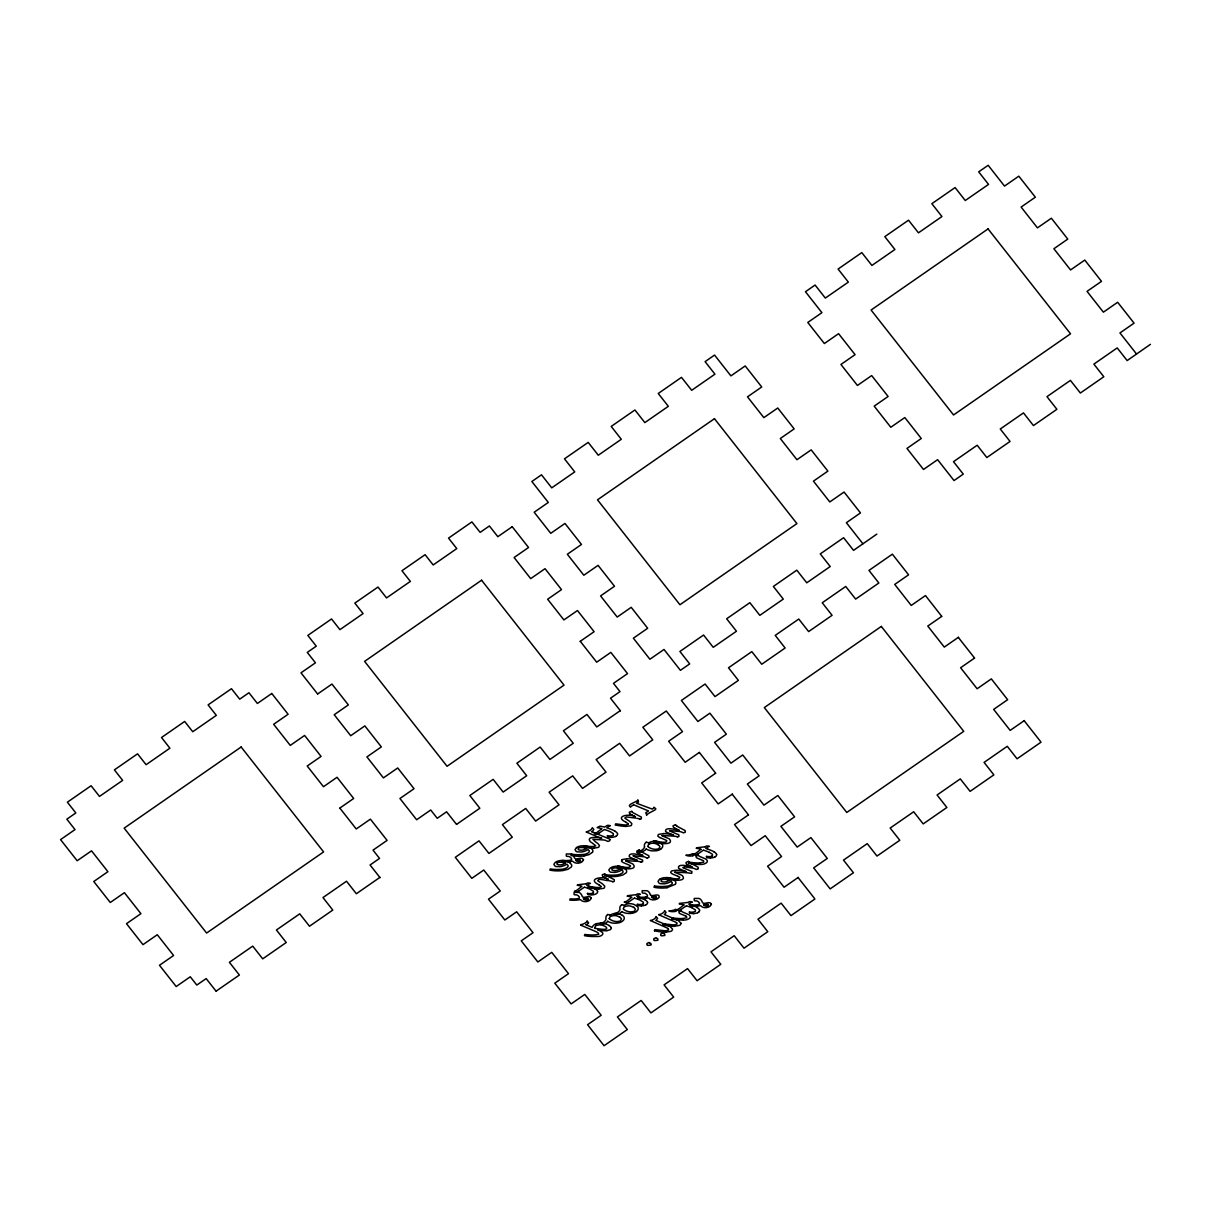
<?xml version="1.0" encoding="UTF-8"?>
<svg xmlns="http://www.w3.org/2000/svg" width="1211" height="1211" viewBox="0 0 1211 1211"><rect width="100%" height="100%" fill="white"/><g stroke="black" fill="none" stroke-linecap="round" stroke-linejoin="round"><path stroke-width="1.5" d="M654.47 930.865L654.757 929.639L664.521 930.729A12.413 11.368 -15.1 0 0 666.277 930.714L668.608 929.897L668.139 928.61M662.932 925.007L663.204 923.781L672.968 924.871A12.413 11.368 -15.1 0 0 674.724 924.856L677.055 924.038L676.737 922.873M688.635 863.382L689.029 862.171M671.59 919.013L671.984 917.802A57.356 52.512 -15.1 0 0 682.595 918.589M571.471 854.255L571.032 855.481A37.647 34.468 -15.1 0 0 584.035 855.935M654.455 886.058L654.016 887.285A37.647 34.468 -15.1 0 0 667.019 887.739M592.406 852.332L589.121 854.603L584.035 855.889M675.269 884.318L667.019 887.693M633.232 855.723L643.298 856.677A60.641 55.539 -15.1 0 1 644.721 856.979L647.113 858.024M669.547 830.549L679.598 831.503A60.641 55.539 -15.1 0 1 681.021 831.806L683.413 832.835A4.874 4.466 -15.1 0 0 685.381 832.048L685.123 830.549L677.116 826.296M697.703 912.685L699.065 911.747M621.864 860.022L621.515 861.233L622.772 862.323A20.284 18.574 -15.1 0 0 623.665 862.762L628.645 864.881A13.472 12.337 -15.1 0 1 630.522 865.835C630.25 869.468 620.486 865.971 617.64 866.168L617.186 867.394C620.304 868.529 638.787 871.178 633.111 864.185A20.935 19.164 -15.1 0 0 630.78 863.065L626.602 861.324A8.356 7.644 -15.1 0 1 625.754 860.93L625.754 860.915M698.247 868.575L698.051 867.137L690.043 862.898A4.178 3.815 -15.1 0 1 688.423 861.384L688.544 861.324M613.326 835.09L613.402 833.637L610.283 831.7A65.5 59.975 -15.1 0 0 604.758 829.596M593.36 892.749L593.435 891.296L590.317 889.358A65.5 59.975 -15.1 0 0 584.792 887.254M643.313 903.663L643.389 902.195L640.271 900.257A65.5 59.975 -15.1 0 0 634.746 898.153M712.371 855.753L712.446 854.3L709.328 852.362M646.159 842.114L644.979 843.477A4.526 4.148 -15.1 0 0 644.358 845.868L644.524 846.837M607.665 914.381L606.484 915.728A4.526 4.148 -15.1 0 0 605.863 918.135L606.03 919.104A5.586 5.116 -15.1 0 1 603.789 922.116L603.335 922.404A11.595 10.611 -15.1 0 1 600.202 923.327L600.762 924.568M621.637 904.693L620.456 906.04A4.526 4.148 -15.1 0 0 619.835 908.432L620.002 909.4A5.586 5.116 -15.1 0 1 617.761 912.413L617.307 912.7M656.453 897.729L656.241 896.624L652.956 896.836A42.052 38.51 -15.1 0 0 651.488 897.109M625.709 860.643L637.94 861.354A59.172 54.192 -15.1 0 1 639.347 861.566L640.952 861.96M662.008 835.469L674.239 836.165A59.172 54.192 -15.1 0 1 675.647 836.392L677.252 836.771M674.936 872.056L687.182 872.768A59.172 54.192 -15.1 0 1 688.575 872.98L691.33 873.313A2.392 2.195 -15.1 0 0 691.89 873.01L691.875 871.526A10.521 9.643 -15.1 0 0 691.224 871.224L683.594 867.984A12.973 11.868 -15.1 0 1 682.807 867.591L684.715 866.849L692.525 868.09A60.641 55.539 -15.1 0 1 693.948 868.393L696.34 869.437A4.874 4.466 -15.1 0 0 698.308 868.635M660.949 848.911L662.129 847.745A3.512 3.224 -15.1 0 0 662.281 844.309L660.964 842.962M627.722 895.701L627.147 896.155A33.363 30.547 -15.1 0 1 631.87 897.245L627.192 900.833A8.189 7.493 -15.1 0 1 624.361 902.15M636.426 911.474L637.607 910.309A3.512 3.224 -15.1 0 0 637.758 906.872L636.441 905.525M696.764 847.806L696.204 848.26A33.363 30.547 -15.1 0 1 700.927 849.335M679.734 903.421L679.159 903.875A33.363 30.547 -15.1 0 1 683.882 904.965M577.753 884.802L577.178 885.241A33.363 30.547 -15.1 0 1 581.916 886.331L577.223 889.934A8.189 7.493 -15.1 0 1 574.408 891.251A7.266 6.66 -15.1 0 0 576.678 891.902M659.511 879.428L658.027 881.396L659.056 883.137A4.799 4.405 -15.1 0 0 660.146 883.636L664.249 883.833A14.608 13.366 -15.1 0 0 671.076 881.366M576.527 847.624L575.043 849.592L576.073 851.333A4.799 4.405 -15.1 0 0 577.163 851.833L581.265 852.029A14.608 13.366 -15.1 0 0 588.092 849.562C592.164 852.256 585.352 854.603 582.975 854.482A41.81 38.283 -15.1 0 1 571.501 854.164M271.385 693.752L257.383 703.47L248.951 692.737L239.702 699.171L231.468 688.696L208.095 704.893L216.33 715.368L192.746 731.732L184.662 721.453L161.517 737.514L169.903 748.186L146.092 764.701L137.554 753.832L114.409 769.878L122.644 780.368L99.499 796.414L91.097 785.742L67.377 802.197L75.824 812.944L66.847 819.181L75.006 829.58L60.55 839.617L77.156 860.749L91.521 850.833L107.915 871.693L93.762 881.502L110.262 902.498L124.415 892.689L140.915 913.669L126.489 923.675L142.974 944.656L157.279 934.725L173.597 955.494L159.489 965.273L176.201 986.541L190.278 976.777L196.803 985.073L206.173 978.579L216.073 991.188M511.814 526.982L497.827 536.685L489.395 525.968L480.131 532.386L471.896 521.911L448.539 538.123L456.774 548.598L433.19 564.962L425.106 554.683L401.961 570.729L410.347 581.416L386.536 597.931L377.999 587.047L354.838 603.108L363.073 613.583L339.928 629.644L331.542 618.957L307.821 635.427L316.268 646.174L307.276 652.411L315.45 662.811L300.994 672.832L317.6 693.964M317.645 693.979L331.965 684.064L348.359 704.908L334.206 714.732L350.706 735.728L364.844 725.904L381.344 746.899L366.918 756.905L383.418 777.886L397.723 767.956L414.041 788.709L399.933 798.503L416.645 819.756L430.707 809.992L437.232 818.303L446.602 811.794L456.517 824.403M339.625 808.221L353.673 798.473L337.036 777.295L323.473 786.711L307.216 766.018L321.066 756.406L304.612 735.455L290.262 745.416L273.656 724.299L288.112 714.263L271.688 693.358M580.069 641.436L594.117 631.703L577.465 610.526L563.902 619.926L547.644 599.248L561.51 589.621L545.041 568.686L530.69 578.631L514.1 557.514L528.556 547.493L512.117 526.588M379.906 877.385L356.352 893.733L346.528 881.23L322.974 897.563L332.798 910.067L309.486 926.233L299.738 913.836L276.426 930.003L286.25 942.506L262.711 958.84L252.721 946.124L229.394 962.306L239.384 975.022L216.194 991.098M620.35 710.6L596.781 726.948L586.957 714.445L563.418 730.778L573.242 743.282L549.93 759.448L540.182 747.051L516.87 763.233L526.694 775.736L503.14 792.07L493.149 779.354L469.838 795.521L479.828 808.237L456.638 824.328M876.84 534.112L853.543 550.354L843.613 537.714L820.271 553.896L830.216 566.536L806.753 582.809L796.808 570.169L773.36 586.442L783.29 599.082L759.827 615.355L749.866 602.684L726.661 618.776L736.455 631.234L713.249 647.325L703.576 635.033L679.901 651.457L689.68 663.9L680.415 670.334L664.006 649.459L649.898 659.238L633.368 638.197L647.673 628.267L631.219 607.332L617.201 617.05L600.58 595.918L614.507 586.26L598.083 565.355L583.823 575.24L567.338 554.26L581.477 544.45L564.977 523.455L550.748 533.324L534.187 512.238L548.311 502.444L531.856 481.509L541.499 474.818L551.732 487.851L574.741 471.896L564.477 458.833L588.198 442.393L598.295 455.23L621.304 439.275L611.207 426.423L634.927 409.969L644.857 422.609L668.336 406.321L658.239 393.484L681.49 377.348L691.678 390.305L714.944 374.169L705.09 361.635L714.551 355.065L730.899 375.879L745.219 365.949L761.734 386.975L747.505 396.845L763.853 417.644L777.75 408.001L794.174 428.891L780.293 438.518L796.944 459.726L811.173 449.856L827.885 471.124L813.444 481.145L829.777 501.944L844.067 492.044L860.476 512.919L846.368 522.713L862.913 543.769M1150.45 344.333L1127.153 360.575L1117.208 347.92L1093.881 364.117L1103.811 376.757L1080.363 393.03L1070.418 380.39L1046.955 396.663L1056.9 409.303L1033.437 425.576L1023.477 412.906L1000.271 428.997L1010.05 441.44L986.844 457.546L977.186 445.239L953.496 461.679L963.275 474.122L954.011 480.555L937.602 459.68L923.509 469.459L906.963 448.418L921.283 438.488L904.814 417.553L890.796 427.271L874.191 406.139L888.117 396.481L871.678 375.577L857.433 385.461L840.934 364.466L855.072 354.656L838.587 333.676L824.358 343.546L807.782 322.459L821.921 312.665L805.466 291.73L815.094 285.039L825.342 298.073L848.351 282.118L838.088 269.054L861.808 252.599L871.905 265.451L894.914 249.496L884.817 236.645L908.522 220.19L918.453 232.83L941.946 216.542L931.849 203.69L955.085 187.569L965.273 200.526L988.539 184.39L978.685 171.856L988.161 165.286L1004.509 186.1L1018.814 176.17L1035.344 197.196L1021.115 207.066L1037.449 227.865L1051.36 218.222L1067.769 239.097L1053.888 248.739L1070.554 269.947L1084.768 260.077L1101.495 281.346L1087.039 291.367L1103.388 312.166L1117.662 302.266L1134.071 323.14L1119.963 332.934L1136.523 353.99M699.383 752.409L685.154 762.264L668.639 741.253L682.489 731.656L666.277 711.008L642.859 727.251L652.759 739.83L629.553 755.936L619.638 743.312L596.145 759.6L606 772.149L582.536 788.406L572.682 775.873L549.128 792.206L559.043 804.831L535.64 821.073L525.71 808.448L502.414 824.615L512.298 837.195L488.911 853.422L479.011 840.843L455.291 857.312L471.806 878.338L483.779 870.028L500.279 891.008L488.487 899.183L504.836 919.997L516.628 911.807L533.037 932.697L521.26 940.856L537.851 961.988L551.732 952.346L568.489 973.674L554.805 983.165L571.108 1003.919L584.792 994.413L601.186 1015.257L587.562 1024.703L604.062 1045.714L627.328 1029.577L617.413 1016.937L641.149 1000.468L650.913 1012.896L673.679 997.092L664.082 984.876L687.56 968.603L697.097 980.728L720.772 964.304L710.963 951.831L734.199 935.709L744.008 948.198L767.774 931.698L757.965 919.225L781.156 903.134L790.965 915.622L814.958 898.986M598.915 833.244L604.41 829.459M715.534 773.299L701.684 782.912L718.199 803.922L732.428 794.053M941.628 616.475L927.777 626.072L944.292 647.098L958.522 637.228M586.063 883.803L577.829 884.741M578.949 890.902L584.444 887.118M748.368 814.958L734.517 824.57L751.032 845.581L765.246 835.711L781.549 856.54L767.562 866.213L784.077 887.239L798.291 877.37M974.461 658.133L960.611 667.745L977.126 688.756L991.34 678.887L1007.643 699.701L993.656 709.389L1010.171 730.4L1024.385 720.545M636.017 894.702L627.782 895.656M705.074 846.807L696.84 847.761M628.918 901.817L634.413 898.032M697.96 853.906L703.47 850.122M680.93 909.537L686.425 905.752M1041.051 742.161L1017.058 758.797L1007.264 746.309L984.074 762.4L993.868 774.873L970.102 791.358L960.293 778.885L937.072 795.006L946.866 807.48L923.206 823.904L913.669 811.764L890.176 828.052L899.788 840.267L877.006 856.071L867.243 843.643L843.507 860.113L853.437 872.737L830.156 888.889L813.656 867.878L827.28 858.432L810.886 837.588L797.201 847.079L780.898 826.341L794.598 816.85L777.84 795.521L763.944 805.148L747.354 784.032L759.13 775.857L742.721 754.983L730.929 763.157L714.581 742.358L726.373 734.169L709.888 713.188L697.899 721.499L681.384 700.473L705.105 684.018L715.005 696.597L738.392 680.37L728.507 667.791L751.819 651.624L761.734 664.249L785.137 648.006L775.222 635.381L798.776 619.048L808.63 631.582L832.093 615.309L822.239 602.775L845.732 586.472L855.647 599.097L878.853 583.006L868.968 570.411L892.371 554.184L908.583 574.816L894.732 584.429L911.247 605.439L925.476 595.57L941.78 616.399M679.81 903.376L688.045 902.437A3.83 3.497 -15.1 0 1 689.831 901.59A11.338 10.369 -15.1 0 1 692.359 902.059A8.205 7.523 -15.1 0 0 690.225 903.088L688.787 904.087L690.724 904.723A52.391 47.986 -15.1 0 1 695.78 906.736L696.991 907.417M623.741 905.54L624.059 905.313A10.369 9.491 -15.1 0 1 636.275 905.722M596.402 925.371L599.929 924.78A14.123 12.927 -15.1 0 1 606 926.93C610.041 931.335 597.114 928.398 595.237 928.428M633.429 804.982L632.339 805.618A15.516 14.214 -15.1 0 0 631.627 806.087A6.116 5.601 -15.1 0 0 630.477 807.177L629.387 805.754L630.053 804.573A17.923 16.409 -15.1 0 1 631.991 803.483L635.503 801.743A14.154 12.958 -15.1 0 0 637.062 800.88A2.543 2.331 -15.1 0 0 637.849 799.805L638.485 802.045A12.897 11.807 -15.1 0 1 636.502 803.211L652.214 809.099A8.477 7.766 -15.1 0 0 652.774 808.766A4.057 3.709 -15.1 0 0 654.001 807.253A8.099 7.402 -15.1 0 1 655.09 808.131L655.454 808.66M615.703 836.392L617.05 835.469A1.938 1.786 -15.1 0 0 617.504 834.046L617.474 833.895M714.747 857.055L716.095 856.132A1.938 1.786 -15.1 0 0 716.549 854.709L716.518 854.557M645.69 904.95L647.037 904.027A1.938 1.786 -15.1 0 0 647.507 902.619L647.461 902.452M662.917 932.894L661.478 933.545A6.782 6.206 -15.1 0 0 660.676 933.984L660.706 935.376A7.675 7.024 -15.1 0 0 661.6 935.815L664.385 935.543A5.646 5.177 -15.1 0 0 664.839 935.301L664.748 934.044A3.194 2.922 -15.1 0 0 664.279 933.817L663.961 933.666M675.617 824.736L675.39 824.812A11.777 10.778 -15.1 0 0 673.013 825.857L673.407 827.28M637.107 852.468L636.759 851.121A11.777 10.778 -15.1 0 1 639.105 850.046L639.302 849.91M604.849 873.888L603.668 874.251A4.889 4.481 -15.1 0 0 602.215 874.872L602.639 876.31M596.478 923.615L600.747 923.115A16.273 14.895 -15.1 0 1 609.042 925.431M631.9 811.309L630.734 811.673A4.889 4.481 -15.1 0 0 629.266 812.293L629.705 813.731M692.934 855.723L694.312 854.557A6.797 6.222 -15.1 0 0 692.344 853.71L691.996 854.088A22.509 20.602 -15.1 0 1 685.865 855.238A10.399 9.521 -15.1 0 0 690.3 856.056A26.006 23.811 -15.1 0 0 692.934 855.738M632.127 913.276L630.159 913.503M645.751 896.988C650.05 897.018 645.841 892.189 642.92 893.128A3.103 2.846 -15.1 0 1 642.193 892.81L642.193 890.706L646.856 890.706A4.768 4.36 -15.1 0 1 647.718 891.054A4.057 3.709 -15.1 0 1 648.324 891.463L649.141 892.325A11.943 10.929 -15.1 0 1 650.398 894.717M615.021 872.42L610.919 872.238A4.799 4.405 -15.1 0 1 609.829 871.723L608.8 869.998L610.283 868.015A10.627 9.718 -15.1 0 1 616.626 866.228A13.533 12.382 -15.1 0 1 624.573 868.226L626.299 870.103A2.876 2.634 -15.1 0 1 626.208 872.737L622.863 875.008L617.777 876.28A37.647 34.468 -15.1 0 1 604.789 875.825L605.228 874.645A41.81 38.283 -15.1 0 0 616.732 874.978C619.093 874.887 625.966 872.677 621.803 869.892M606.968 930.608L609.875 929.866A3.149 2.876 -15.1 0 0 610.526 929.427L610.753 929.2A1.65 1.514 -15.1 0 0 611.146 927.959L611.071 927.687M710.403 858.039L706.967 857.615M641.346 905.934L637.925 905.51A2.407 2.195 -15.1 0 1 637.349 904.45M693.358 913.654L689.937 913.245M700.397 864.366C703.122 864.987 710.357 862.399 706.104 859.22A9.627 8.825 -15.1 0 0 705.09 858.72L701.381 857.161A22.449 20.557 -15.1 0 1 699.08 856.056A1.711 1.574 -15.1 0 1 698.444 855.163L697.082 855.768A7.311 6.691 -15.1 0 0 695.947 856.359L696.386 857.645A16.258 14.895 -15.1 0 0 698.369 858.599L702.668 860.37A9.4 8.613 -15.1 0 1 703.561 860.779L703.727 862.187L699.64 862.898M683.367 919.982C686.077 920.602 693.328 918.029 689.074 914.85A9.627 8.825 -15.1 0 0 688.06 914.35L684.336 912.791A22.449 20.557 -15.1 0 1 682.05 911.686A1.711 1.574 -15.1 0 1 681.399 910.778L680.037 911.383A7.311 6.691 -15.1 0 0 678.902 911.974L679.341 913.261A16.258 14.895 -15.1 0 0 681.339 914.214L685.638 915.985M682.595 918.513L686.698 917.817L686.516 916.409A9.4 8.613 -15.1 0 0 685.638 916M593.874 848.139L598.204 847.428A2.74 2.513 -15.1 0 0 598.764 847.079L599.475 845.505L597.901 843.567A22.358 20.466 -15.1 0 0 595.918 842.175L592.89 839.314L603.85 839.98A64.577 59.127 -15.1 0 1 605.364 840.298L607.877 841.403A4.238 3.875 -15.1 0 0 609.844 840.555L610.132 839.45M674.255 926.279L679.401 925.431A3.512 3.224 -15.1 0 0 680.158 924.947L680.279 924.826A2.013 1.847 -15.1 0 0 680.9 923.115M665.808 932.152L670.955 931.304A3.512 3.224 -15.1 0 0 671.696 930.805L671.833 930.684A2.013 1.847 -15.1 0 0 672.453 928.973L669.804 926.37L655.802 920.375A1.907 1.741 -15.1 0 0 656.317 920.088L657.603 918.256L656.074 916.666M663.295 833.622L658.966 834.303A3.012 2.755 -15.1 0 0 658.163 834.848L657.815 836.044L659.072 837.149A20.284 18.574 -15.1 0 0 659.965 837.573M626.995 858.796L622.666 859.477A3.012 2.755 -15.1 0 0 621.864 860.022M598.688 889.01L603.623 888.344A3.043 2.785 -15.1 0 0 604.35 887.86L604.789 886.21L602.7 884.06A33.863 31.017 -15.1 0 0 600.656 882.668L599.778 882.108A15.153 13.881 -15.1 0 1 597.734 880.669C598.007 877.642 605.984 880.866 608.285 880.624M595.04 928.413L594.601 928.383A6.055 5.54 -15.1 0 1 596.312 925.295M585.564 846.126L583.869 845.914L583.399 847.11A46.169 42.279 -15.1 0 0 593.874 848.2M609.209 880.775L609.587 880.851A13.442 12.307 -15.1 0 1 611.964 881.366L612.13 881.487A2.498 2.286 -15.1 0 1 612.69 882.002A6.963 6.373 -15.1 0 0 614.249 881.351L614.295 879.686L606.666 875.659M635.351 818.046L626.571 816.941L624.831 818.046A15.153 13.881 -15.1 0 0 626.859 819.499L627.722 820.089A33.863 31.017 -15.1 0 1 629.765 821.482L631.854 823.631L631.415 825.281A3.043 2.785 -15.1 0 1 630.689 825.766L625.754 826.432A66.151 60.565 -15.1 0 1 616.868 825.281L615.233 825.054L615.657 823.828L622.545 824.736A61.489 56.312 -15.1 0 0 623.922 824.873L624.664 824.933A15.198 13.911 -15.1 0 0 626.314 824.963L628.206 824.101M589.787 887.935L588.168 887.633L588.591 886.407L595.494 887.315A61.489 56.312 -15.1 0 0 596.872 887.451L597.613 887.512A15.198 13.911 -15.1 0 0 599.248 887.542L601.171 886.74M601.413 838.209C604.077 838.269 584.61 834.894 590.347 841.675A17.363 15.91 -15.1 0 0 592.073 842.901L595.782 845.808L593.829 846.474A46.381 42.476 -15.1 0 1 585.579 846.065M700.942 849.305L696.249 852.938A8.189 7.493 -15.1 0 1 693.419 854.255M683.897 904.935L679.204 908.568A8.189 7.493 -15.1 0 1 676.389 909.87M707.754 849.093L705.831 848.457L707.254 847.458A8.205 7.523 -15.1 0 1 709.419 846.383A11.338 10.369 -15.1 0 0 706.891 845.974A3.83 3.497 -15.1 0 0 705.12 846.852M601.519 838.239L597.386 836.695M596.735 836.438L586.154 831.987A15.804 14.471 -15.1 0 0 590.635 829.944A4.662 4.269 -15.1 0 0 592.315 827.703L593.814 829.384L592.86 830.943A3.588 3.285 -15.1 0 1 591.437 831.609L604.728 837.058M605.53 837.376L608.482 838.572A30.411 27.853 -15.1 0 1 609.163 838.875L609.723 839.147M633.747 804.8L648.551 810.976L646.174 812.475A10.172 9.31 -15.1 0 0 645.781 812.748L646.689 815.064M680.022 874.448L675.693 872.677A8.356 7.644 -15.1 0 1 674.981 872.329L674.981 872.329M580.69 925.143L594.344 930.941A25.386 23.236 -15.1 0 1 598.098 932.803L598.764 934.287L595.04 934.907A51.876 47.501 -15.1 0 1 584.807 934.453L584.444 935.679A48.289 44.217 -15.1 0 0 596.463 936.466C599.687 937.238 606.227 934.075 600.838 931.395A22.146 20.269 -15.1 0 0 597.81 929.806M586.033 924.78L592.103 927.384A6.327 5.798 -15.1 0 1 596.493 923.705M657.073 938.449L657.391 938.586A3.194 2.922 -15.1 0 1 657.861 938.828L657.951 940.069A5.646 5.177 -15.1 0 1 657.497 940.311L654.712 940.599A7.675 7.024 -15.1 0 1 653.819 940.145L653.804 938.752A6.782 6.206 -15.1 0 1 654.606 938.328L656.029 937.662A2.604 2.392 -15.1 0 0 656.68 938.253M650.186 943.218L650.504 943.354A3.194 2.922 -15.1 0 1 650.973 943.596L651.17 944.777A5.646 5.177 -15.1 0 1 650.625 945.095L647.915 945.413A7.675 7.024 -15.1 0 1 646.931 944.928L646.916 943.536A6.782 6.206 -15.1 0 1 647.718 943.097L649.141 942.446A2.604 2.392 -15.1 0 0 649.792 943.021M677.872 876.295L672.892 874.175A20.284 18.574 -15.1 0 1 671.999 873.736L670.743 872.647L671.091 871.436A3.012 2.755 -15.1 0 1 671.893 870.891L676.222 870.209A37.935 34.725 -15.1 0 1 686.425 871.769L680.612 869.301A26.627 24.387 -15.1 0 1 679.326 868.696L679.189 868.605A5.116 4.677 -15.1 0 1 678.523 868.166C677.146 862.928 689.453 866.41 692.223 866.955L686.607 864.033M658.784 914.774L675.102 921.904A11.716 10.732 -15.1 0 1 676.601 922.721M659.965 837.573L664.945 839.707A13.472 12.337 -15.1 0 1 666.822 840.661C666.928 844.264 656.65 840.812 653.94 840.994L653.486 842.205C656.604 843.34 675.087 846.005 669.411 838.996A20.935 19.164 -15.1 0 0 667.079 837.891L662.901 836.135A8.356 7.644 -15.1 0 1 662.054 835.741L662.054 835.741M692.298 907.978L695.417 909.915L695.341 911.383A8.25 7.554 -15.1 0 1 689.422 911.898M632.399 815.23L631.385 814.685M632.475 815.275L635.487 816.88C630.038 813.05 613.523 816.214 625.845 822.118M605.576 877.945L608.422 879.458C602.972 875.629 586.457 878.792 598.779 884.696M605.379 877.824L603.002 876.537M632.006 815.018L630.189 814.019M673.679 827.431L679.295 830.368C676.449 829.807 664.309 826.371 665.596 831.579A5.116 4.677 -15.1 0 0 666.262 832.018L666.398 832.093A26.627 24.387 -15.1 0 0 667.685 832.714L673.528 835.121A37.935 34.725 -15.1 0 0 663.295 833.546M637.38 852.62L642.996 855.541C640.225 854.996 627.919 851.515 629.296 856.767A5.116 4.677 -15.1 0 0 629.962 857.191L630.098 857.282A26.627 24.387 -15.1 0 0 631.385 857.888L637.228 860.294A37.935 34.725 -15.1 0 0 626.995 858.735M714.021 851.787L712.81 851.136A52.391 47.986 -15.1 0 0 707.739 849.123M614.976 831.124L613.75 830.474A52.391 47.986 -15.1 0 0 608.694 828.46L606.772 827.794L608.21 826.795A8.205 7.523 -15.1 0 1 610.374 825.72A11.338 10.369 -15.1 0 0 607.846 825.312A3.83 3.497 -15.1 0 0 606.075 826.19L604.743 827.037L600.005 826.129L597.159 827.597A33.363 30.547 -15.1 0 1 601.882 828.672L597.19 832.275A8.189 7.493 -15.1 0 1 594.374 833.592A7.266 6.66 -15.1 0 0 596.645 834.243M644.963 899.682L643.752 899.031A52.391 47.986 -15.1 0 0 638.681 897.018L636.774 896.352L638.197 895.368A8.205 7.523 -15.1 0 1 640.362 894.278A11.338 10.369 -15.1 0 0 637.834 893.869A3.83 3.497 -15.1 0 0 636.063 894.747M595.01 888.783L593.784 888.132A52.391 47.986 -15.1 0 0 588.728 886.119L586.805 885.453L588.243 884.454A8.205 7.523 -15.1 0 1 590.408 883.379A11.338 10.369 -15.1 0 0 587.88 882.97A3.83 3.497 -15.1 0 0 586.109 883.848M686.289 863.837L685.986 862.535A11.777 10.778 -15.1 0 1 688.332 861.46M664.521 910.793L666.05 912.398L664.778 914.229A1.907 1.741 -15.1 0 1 664.309 914.502L678.251 920.511L680.87 923.13M677.116 910.067L675.905 911.353A26.006 23.811 -15.1 0 1 673.271 911.626A10.399 9.521 -15.1 0 1 668.835 910.975A22.509 20.602 -15.1 0 0 674.89 909.824L675.314 909.325A6.797 6.222 -15.1 0 1 677.116 910.051M658.3 844.567L659.965 846.625L659.026 848.517A3.875 3.557 -15.1 0 1 658.148 848.972L655.227 849.335A12.776 11.701 -15.1 0 1 649.02 847.397A6.872 6.297 -15.1 0 1 647.688 846.307A3.451 3.149 -15.1 0 0 648.324 844.794L648.46 844.673A6.373 5.843 -15.1 0 1 648.99 844.203M671.03 881.305C675.178 884.045 668.366 886.422 665.959 886.301A41.81 38.283 -15.1 0 1 654.485 885.968M633.777 907.13L635.442 909.189L634.503 911.081A3.875 3.557 -15.1 0 1 633.641 911.535L630.704 911.913A12.776 11.701 -15.1 0 1 624.498 909.976A6.872 6.297 -15.1 0 1 623.181 908.871A3.451 3.149 -15.1 0 0 623.801 907.357L623.937 907.236A6.373 5.843 -15.1 0 1 624.467 906.767A8.613 7.887 -15.1 0 1 633.52 907.433M619.805 916.818L621.47 918.892L620.532 920.784A3.875 3.557 -15.1 0 1 619.654 921.223L616.717 921.601A12.776 11.701 -15.1 0 1 610.526 919.664A6.872 6.297 -15.1 0 1 609.194 918.559M569.594 862.595L571.365 864.397A2.876 2.634 -15.1 0 1 571.274 867.046L567.944 869.301L562.858 870.573A37.647 34.468 -15.1 0 1 549.87 870.119L550.294 868.938A41.81 38.283 -15.1 0 0 561.813 869.271C564.175 869.195 571.047 866.97 566.884 864.185A14.608 13.366 -15.1 0 1 560.087 866.667L555.985 866.531A4.799 4.405 -15.1 0 1 554.895 866.016L553.866 864.291L555.349 862.308A10.627 9.718 -15.1 0 1 561.692 860.521M622.469 915.228L623.771 916.576A3.512 3.224 -15.1 0 1 623.65 920.027L622.454 921.177A9.416 8.613 -15.1 0 1 618.14 922.949L616.187 923.191A14.396 13.185 -15.1 0 1 607.634 921.299M677.403 836.892L678.402 836.725A2.392 2.195 -15.1 0 0 678.962 836.407L678.902 834.909A10.521 9.643 -15.1 0 0 678.296 834.621L670.667 831.382A12.973 11.868 -15.1 0 1 669.88 831.003L669.547 830.716M641.103 862.065L642.102 861.914A2.392 2.195 -15.1 0 0 642.663 861.596L642.602 860.082A10.521 9.643 -15.1 0 0 641.997 859.81L634.367 856.571A12.973 11.868 -15.1 0 1 633.58 856.177L633.217 855.844M1024.173 720.696L1040.461 741.42M958.31 637.38L974.598 658.103M798.079 877.521L814.367 898.244M732.216 794.204L748.504 814.927M699.398 752.5L715.686 773.223M580.387 641.452L596.69 662.19L610.844 652.381L627.525 673.619L613.477 683.352L619.987 691.632L610.511 698.217L620.456 710.872M339.943 808.221L356.246 828.975L370.399 819.151L387.096 840.389L373.033 850.137L379.543 858.417L370.066 864.987L380.012 877.642M639.257 852.302L638.697 851.121A11.595 10.611 -15.1 0 0 641.845 850.183L642.299 849.865A5.586 5.116 -15.1 0 0 644.57 846.852M614.189 913.684L614.734 914.865M588.304 922.646L587.971 922.055A8.719 7.977 -15.1 0 0 587.002 921.056M650.413 894.717C651.049 897.548 660.177 892.113 659.102 897.472C656.68 900.469 650.67 900.848 648.49 897.911A33.636 30.805 -15.1 0 1 637.894 898.395L638.212 897.215L641.603 897.29A28.822 26.385 -15.1 0 0 645.751 897.003M699.489 910.188L699.504 910.339A1.938 1.786 -15.1 0 1 699.065 911.747M597.507 891.553L597.538 891.705A1.938 1.786 -15.1 0 1 597.084 893.128L595.721 894.051A13.154 12.049 -15.1 0 1 591.377 894.959L587.956 894.611A2.407 2.195 -15.1 0 1 587.396 893.551M683.367 920.088A56.66 51.876 -15.1 0 1 671.621 918.907M663.567 933.469A2.604 2.392 -15.1 0 1 662.932 932.879M665.793 932.243A58.628 53.678 -15.1 0 1 654.5 930.775M656.332 916.803A7.993 7.311 -15.1 0 1 650.322 920.496L666.655 927.762A11.716 10.732 -15.1 0 1 668.154 928.58M674.255 926.385A58.628 53.678 -15.1 0 1 662.947 924.916M664.778 910.944A7.993 7.311 -15.1 0 1 658.769 914.638M689.892 913.276A2.407 2.195 -15.1 0 1 689.362 912.186M697.733 912.746A13.154 12.049 -15.1 0 1 693.358 913.594M696.915 907.539A5.904 5.404 -15.1 0 1 699.655 910.112M678.66 910.536A7.266 6.66 -15.1 0 1 676.419 909.824M680.885 909.491A4.92 4.511 -15.1 0 1 679.008 910.505M686.758 905.873A65.5 59.975 -15.1 0 1 692.298 907.962M703.515 904.844A42.052 38.51 -15.1 0 1 704.969 904.556L708.253 904.36L708.465 905.45A3.466 3.179 -15.1 0 1 703.636 904.753M606.968 930.684A25.976 23.796 -15.1 0 1 597.84 929.73M608.951 925.582A5.677 5.207 -15.1 0 1 611.177 927.641M588.667 922.843A3.724 3.421 -15.1 0 1 585.988 924.568M587.32 921.299A10.702 9.794 -15.1 0 1 580.629 924.674M609.209 918.559A3.451 3.149 -15.1 0 0 609.829 917.06L609.966 916.924A6.373 5.843 -15.1 0 1 610.495 916.47A8.613 7.887 -15.1 0 1 619.532 917.136M607.816 921.268A8.159 7.463 -15.1 0 1 600.792 924.296M610.132 915.092A10.369 9.491 -15.1 0 1 622.303 915.41M607.71 914.653A2.483 2.271 -15.1 0 1 609.739 915.153M621.788 911.565A8.159 7.463 -15.1 0 1 614.764 914.593M630.159 913.412A14.396 13.185 -15.1 0 1 621.606 911.595M636.456 911.505A9.416 8.613 -15.1 0 1 632.127 913.245M621.682 904.965A2.483 2.271 -15.1 0 1 623.726 905.45M617.322 912.746A11.595 10.611 -15.1 0 1 614.174 913.639M643.404 903.83A8.25 7.554 -15.1 0 1 637.41 904.178M645.705 905.011A13.154 12.049 -15.1 0 1 641.346 905.858M644.903 899.818A5.904 5.404 -15.1 0 1 647.628 902.377M626.632 902.816A7.266 6.66 -15.1 0 1 624.392 902.089M628.872 901.771A4.92 4.511 -15.1 0 1 626.995 902.77M656.468 897.76A3.466 3.179 -15.1 0 1 651.624 897.033M669.289 880.215A7.569 6.933 -15.1 0 1 661.251 881.472L661.13 880.049A3.133 2.876 -15.1 0 1 661.827 879.67L663.719 879.322A10.521 9.627 -15.1 0 1 664.9 879.337A12.625 11.565 -15.1 0 1 669.547 880.458M675.435 884.151A2.876 2.634 -15.1 0 0 675.526 881.517L673.74 879.716A13.533 12.382 -15.1 0 0 665.853 877.627A10.627 9.718 -15.1 0 0 659.45 879.353M677.872 876.325A13.472 12.337 -15.1 0 1 679.749 877.248C679.946 880.745 669.668 877.506 666.867 877.581L666.413 878.808C669.532 879.928 688.03 882.592 682.338 875.598A20.935 19.164 -15.1 0 0 680.007 874.478M700.397 864.472A56.66 51.876 -15.1 0 1 688.65 863.292M699.64 862.974A57.356 52.512 -15.1 0 1 689.044 862.096M706.921 857.645A2.407 2.195 -15.1 0 1 706.407 856.555M712.446 855.935A8.25 7.554 -15.1 0 1 706.467 856.268M714.762 857.116A13.154 12.049 -15.1 0 1 710.403 857.963M713.96 851.923A5.904 5.404 -15.1 0 1 716.685 854.482M695.689 854.905A7.266 6.66 -15.1 0 1 693.449 854.194M697.93 853.861A4.92 4.511 -15.1 0 1 696.053 854.875M703.803 850.258A65.5 59.975 -15.1 0 1 709.343 852.332M583.384 898.804A42.052 38.51 -15.1 0 1 584.837 898.517L588.122 898.32L588.334 899.41A3.466 3.179 -15.1 0 1 583.505 898.713M593.435 892.931A8.25 7.554 -15.1 0 1 587.456 893.264M594.934 888.919A5.904 5.404 -15.1 0 1 597.674 891.478M578.903 890.857A4.92 4.511 -15.1 0 1 577.041 891.871M598.718 884.787A12.186 11.156 -15.1 0 1 601.201 886.528M598.688 889.071A66.151 60.565 -15.1 0 1 589.802 887.86M606.696 875.598A6.07 5.555 -15.1 0 1 604.637 874.039M620.062 868.802A7.569 6.933 -15.1 0 1 612.024 870.058L611.888 868.635A3.133 2.876 -15.1 0 1 612.599 868.272L614.492 867.909A10.521 9.627 -15.1 0 1 615.672 867.924A12.625 11.565 -15.1 0 1 620.32 869.044M621.848 869.952A14.608 13.366 -15.1 0 1 615.006 872.374M647.098 857.978A4.874 4.466 -15.1 0 0 649.066 857.237L648.824 855.723L640.937 851.56A4.178 3.815 -15.1 0 1 639.196 849.971M648.945 844.112A8.613 7.887 -15.1 0 1 658.042 844.869M646.311 849.002A8.159 7.463 -15.1 0 1 639.287 852.029M646.129 849.032A14.396 13.185 -15.1 0 0 654.682 850.849L656.65 850.712A9.416 8.613 -15.1 0 0 660.979 848.941M660.797 843.159A10.369 9.491 -15.1 0 0 648.642 842.826L648.324 842.917A2.483 2.271 -15.1 0 0 646.205 842.387M677.146 826.235A4.178 3.815 -15.1 0 1 675.496 824.797M565.143 863.095A7.569 6.933 -15.1 0 1 557.105 864.351L556.969 862.928A3.133 2.876 -15.1 0 1 557.665 862.565L559.558 862.202A10.521 9.627 -15.1 0 1 560.738 862.217A12.625 11.565 -15.1 0 1 565.386 863.337M561.707 860.506A13.533 12.382 -15.1 0 1 569.639 862.52M575.603 860.385A42.052 38.51 -15.1 0 1 577.057 860.113L580.357 859.901L580.553 861.006A3.466 3.179 -15.1 0 1 575.725 860.31M586.306 848.396A7.569 6.933 -15.1 0 1 578.283 849.668L578.147 848.245A3.133 2.876 -15.1 0 1 578.843 847.867L580.735 847.518A10.521 9.627 -15.1 0 1 581.916 847.533A12.625 11.565 -15.1 0 1 586.563 848.654M592.451 852.347A2.876 2.634 -15.1 0 0 592.542 849.713L590.756 847.897A13.533 12.382 -15.1 0 0 582.869 845.823A10.627 9.718 -15.1 0 0 576.466 847.549M607.362 835.893A2.407 2.195 -15.1 0 0 607.877 836.983L611.358 837.376A13.154 12.049 -15.1 0 0 615.718 836.453M613.402 835.272A8.25 7.554 -15.1 0 1 607.422 835.605M614.916 831.261A5.904 5.404 -15.1 0 1 617.64 833.819M598.87 833.198A4.92 4.511 -15.1 0 1 597.008 834.212M625.784 822.208A12.186 11.156 -15.1 0 1 628.267 823.949M636.638 818.303A13.442 12.307 -15.1 0 1 639.014 818.787L639.196 818.908A2.498 2.286 -15.1 0 1 639.756 819.423M639.756 819.393A6.963 6.373 -15.1 0 0 641.315 818.772L641.361 817.107L633.731 813.081A6.07 5.555 -15.1 0 1 631.703 811.476M646.613 815.003A10.248 9.385 -15.1 0 1 649.293 812.99L653.925 810.507A4.163 3.815 -15.1 0 0 655.862 808.933M583.505 859.765C582.158 863.776 575.149 864.382 572.591 861.188A33.636 30.805 -15.1 0 1 562.01 861.672L562.313 860.491L565.719 860.567A28.822 26.385 -15.1 0 0 569.866 860.279C574.15 860.279 569.957 855.466 567.036 856.404A3.103 2.846 -15.1 0 1 566.309 856.086L566.309 853.982L570.971 853.967A4.768 4.36 -15.1 0 1 571.819 854.33A4.057 3.709 -15.1 0 1 572.44 854.739L573.257 855.602A11.943 10.929 -15.1 0 1 574.498 857.993C575.664 860.945 582.037 855.768 583.505 859.765M591.286 898.168C589.908 902.165 582.945 902.816 580.372 899.606A33.636 30.805 -15.1 0 1 569.791 900.076L570.093 898.895L573.499 898.971A28.822 26.385 -15.1 0 0 577.647 898.683C581.931 898.683 577.738 893.885 574.816 894.823A3.103 2.846 -15.1 0 1 574.09 894.49L574.09 892.401L578.752 892.386A4.768 4.36 -15.1 0 1 579.6 892.734A4.057 3.709 -15.1 0 1 580.22 893.143L581.038 894.006A11.943 10.929 -15.1 0 1 582.279 896.412C583.445 899.364 589.818 894.187 591.286 898.168M711.417 904.208C710.055 908.22 703.061 908.855 700.503 905.646A33.636 30.805 -15.1 0 1 689.922 906.116L690.225 904.935L693.631 905.011A28.822 26.385 -15.1 0 0 697.763 904.723C702.062 904.723 697.854 899.924 694.932 900.863A3.103 2.846 -15.1 0 1 694.221 900.53L694.221 898.441L698.883 898.426A4.768 4.36 -15.1 0 1 699.731 898.774A4.057 3.709 -15.1 0 1 700.336 899.183L701.169 900.045A11.943 10.929 -15.1 0 1 702.41 902.452C703.561 905.404 709.934 900.227 711.417 904.208M241.14 747.005L124.158 828.142L206.612 933.06L323.594 851.908L241.14 747.005M481.584 580.22L364.602 661.373L447.056 766.275L564.023 685.138L481.584 580.22M714.46 418.688L597.492 499.825L679.946 604.743L796.914 523.591L714.46 418.688M988.07 228.909L871.087 310.046L953.541 414.964L1070.524 333.812L988.07 228.909M881.305 626.42L764.323 707.572L846.777 812.475L963.744 731.338L881.305 626.42"/></g></svg>
